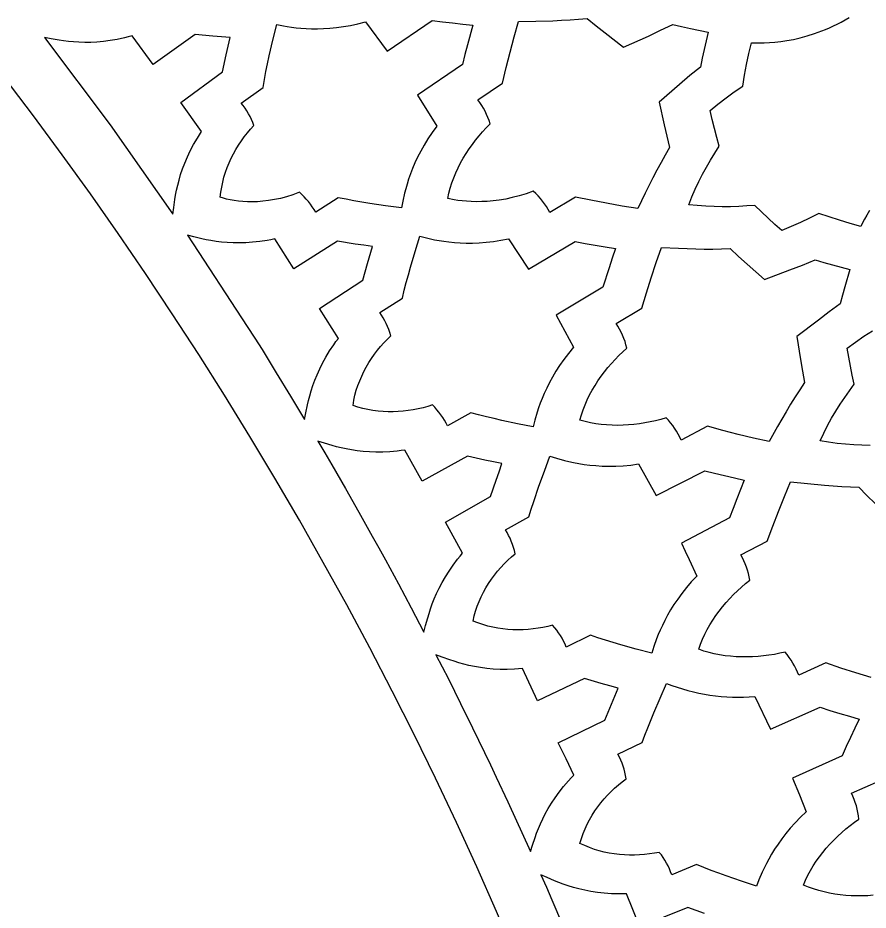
# Model space of a CAD drawing. Extents: x -550 to 550, y -550 to 550.
# Drawn here: x 283.1 to 358.2, y 142.3 to 221.1 of the extents above; entities that cross this region are included whole.
import ezdxf

# ---------------------------------------------------------------- set-up
doc = ezdxf.new("R2010")
doc.units = 0
doc.layers.add('LAYER_1', color=18, linetype='CONTINUOUS')
doc.layers.add('LAYER_10', color=4, linetype='CONTINUOUS')

msp = doc.modelspace()

# ---------------------------------------------------------------- linework, layer by layer
at = {"layer": 'LAYER_1'}
msp.add_lwpolyline([(0, 549.9999999999998, 0.4142135623730951), (-550, -4.34e-14, 0.4142135623730951), (0, -549.9999999999998, 0.4142135623730951), (550, -4.34e-14, 0.4142135623730951)], format="xyb", close=True, dxfattribs=at)
for points in [[(300.9845428466797, 205.207160949707), (301.032415244629, 205.6615346514656), (301.102851724498, 206.1103448498708), (301.1949365952304, 206.5531171685709), (301.3077541657699, 206.9893772312145), (301.4403887450604, 207.4186506614499), (301.5919246420456, 207.8404630829257), (301.7614461656693, 208.2543401192902), (301.9480376248752, 208.6598073941918), (302.1507833286071, 209.0563905312791), (302.3687675858087, 209.4436151542004), (302.6010747054239, 209.8210068866041), (302.8467889963964, 210.1880913521387), (303.1049947676699, 210.5443941744526), (303.3747763281882, 210.8894409771943), (303.6552179868951, 211.2227573840122), (303.9454040527344, 211.5438690185547), (303.8470303483891, 211.8111910998479), (303.7364848778003, 212.0746473474769), (303.6141396941509, 212.3334691207447), (303.4803668506243, 212.5868877789542), (303.3355384004033, 212.8341346814081), (303.1800263966712, 213.0744411874094), (303.0142028926112, 213.307038656261), (302.8384399414062, 213.5311584472656), (304.7623291015625, 214.9176635742188), (304.8844571808182, 215.615360807357), (305.0177859300572, 216.3110281418118), (305.1608195505031, 217.0048809971771), (305.3120622433798, 217.6971347930464), (305.6331916513211, 219.0777068846718), (305.9692077636719, 220.4544677734375), (306.5615231033314, 220.3415928693731), (306.9040222401441, 220.2844828154748), (307.2764510704543, 220.2302310420885), (307.6780861308938, 220.1813175605309), (308.1082039580944, 220.1402223821192), (308.5660810886877, 220.1094255181701), (309.0509940593055, 220.0914069800006), (309.5622194065795, 220.0886467789277), (310.0990336671415, 220.1036249262682), (310.6607133776232, 220.1388214333391), (311.2465350746563, 220.1967163114574), (311.8557752948726, 220.2797895719398), (312.4877105749036, 220.3905212261035), (313.1416174513814, 220.5313912852653), (313.8167724609375, 220.7048797607422), (315.7290954589844, 218.1260375976562), (319.7141723632812, 220.8225860595703), (320.6084575927638, 220.7089188803507), (321.5038488152502, 220.6035459720155), (322.4003216115568, 220.5070633009391), (323.2978515625, 220.4200668334961), (322.8234904905046, 218.6846344628445), (322.5943131436118, 217.8149399674651), (322.3724670410156, 216.9434204101562), (318.4061889648438, 214.2188568115234), (320.1000366210938, 211.4912567138672), (319.6911058059551, 210.9255232478461), (319.3203026425494, 210.3676825793537), (318.9855853137385, 209.8193130407298), (318.6849120023843, 209.2819929643143), (318.4162408913485, 208.757300682447), (318.177530163493, 208.2468145274678), (317.9667380016796, 207.7521128317165), (317.7818225887701, 207.274773927533), (317.6207421076264, 206.8163761472572), (317.4814547411101, 206.3784978232289), (317.3619186720832, 205.962717287788), (317.2600920834076, 205.5706128732743), (317.101400078557, 204.8637457363881), (316.9890441894531, 204.2705230712891), (315.5870454977258, 204.4622722322006), (314.1869586615785, 204.6692820649155), (313.4885045305515, 204.7821937385052), (312.7915751728646, 204.9033413864128), (312.0965195249994, 205.0341986107609), (311.4036865234375, 205.1762390136719), (309.4102172851562, 203.8919372558594), (309.2665706287218, 204.1377799297425), (309.1113976796415, 204.3775130785137), (308.9452714755872, 204.6105036432577), (308.7687650542306, 204.8361185650591), (308.5824514532437, 205.0537247850025), (308.3869037102982, 205.2626892441725), (308.182694863066, 205.4623788836539), (307.9703979492188, 205.6521606445312), (307.3958622938986, 205.4392660134373), (306.8353349073792, 205.2611992311824), (306.2897545809577, 205.1157852487345), (305.7600601059316, 205.0008490170613), (305.2471902735982, 204.9142154871306), (304.7520838752546, 204.8537096099104), (304.2756797021984, 204.8171563363685), (303.8189165457269, 204.8023806174727), (303.3827331971373, 204.8072074041908), (302.9680684477269, 204.8294616474908), (302.5758610887932, 204.8669682983403), (302.2070499116334, 204.9175523077074), (301.8625737075448, 204.9790386265597), (301.5433712678247, 205.0492522058652), (301.2503813837706, 205.1260179965917)], [(321.073974609375, 205.1091384887695), (321.1766047953173, 205.5719363549341), (321.3010107004716, 206.0308242302606), (321.4462818989988, 206.48517293994), (321.6115079650596, 206.934353309163), (321.7957784728147, 207.3777361631207), (321.9981829964249, 207.8146923270037), (322.2178111100509, 208.2445926260029), (322.4537523878536, 208.6668078853091), (322.7050964039935, 209.0807089301131), (322.9709327326316, 209.4856665856058), (323.2503509479285, 209.8810516769781), (323.542440624045, 210.2662350294207), (323.8462913351418, 210.6405874681244), (324.1609926553797, 211.0034798182801), (324.4856341589195, 211.3542829050787), (324.8193054199219, 211.6923675537109), (324.7294075579671, 211.9770544717244), (324.6258480148998, 212.2581453544645), (324.5090108937822, 212.5347115462043), (324.3792802976762, 212.8058243912168), (324.2370403296439, 213.0705552337749), (324.0826750927474, 213.3279754181517), (323.9165686900485, 213.5771562886201), (323.7391052246094, 213.8171691894531), (325.9249877929688, 215.2916107177734), (326.2462351122196, 216.6596362097504), (326.58862890642, 218.0226916681926), (326.9516420242659, 219.3804132554291), (327.3347473144531, 220.7324371337891), (328.850232122581, 220.7586430851395), (330.3656346651863, 220.8031682137839), (331.1227365761209, 220.8368338480379), (331.8791357077181, 220.8805193307512), (332.6346046556591, 220.9360380133024), (333.388916015625, 221.0052032470703), (334.1838559916192, 220.3562448604878), (334.9911413269875, 219.7224806143441), (336.6170043945312, 218.4690399169922), (338.8013998150967, 219.4518087077028), (339.8882109484595, 219.9546474452322), (340.9653625488281, 220.4775085449219), (341.7391006819151, 220.290509976389), (342.5172214122981, 220.1216636463425), (344.0785522460938, 219.8049621582031), (343.726200575209, 218.2604741111041), (343.5562370519982, 217.4871224088991), (343.4009094238281, 216.7108612060547), (342.4727697405445, 215.9527257632539), (341.5587374380976, 215.1774041463407), (339.7469482421875, 213.6073303222656), (340.1909630479482, 211.5992188740921), (340.4217054080769, 210.5972683604297), (340.6714172363281, 209.6000213623047), (340.2897091998653, 208.9434439026091), (339.9198568353709, 208.2800811846461), (339.560315106015, 207.6109012386345), (339.2095389749675, 206.9368720947933), (338.5281033604788, 205.5781383344969), (337.8631896972656, 204.2116241455078), (336.4800538557491, 204.4352101237887), (335.1002560496408, 204.6794729698969), (333.7243539613879, 204.9447399926777), (332.3529052734375, 205.2313385009766), (330.0963439941406, 203.8678436279297), (329.9547929860565, 204.130426440047), (329.8001407248099, 204.3866575400802), (329.6330543462633, 204.6357852760171), (329.4542009862793, 204.8770579958456), (329.2642477807203, 205.1097240475532), (329.0638618654489, 205.3330317791276), (328.8537103763275, 205.5462295385567), (328.6344604492188, 205.7485656738281), (327.9990517003212, 205.5245711023023), (327.3801617080763, 205.3365141840402), (326.7789044070277, 205.1819520039841), (326.196393731718, 205.0584416470763), (325.6337436166909, 204.9635401982591), (325.0920679964892, 204.8948047424751), (324.5724808056563, 204.8497923646664), (324.0760959787352, 204.8260601497755), (323.6040274502692, 204.8211651827447), (323.1573891548014, 204.8326645485163), (322.737295026875, 204.8581153320328), (322.3448590010332, 204.8950746182364), (321.9811950118191, 204.9410994920695), (321.6474169937759, 204.9937470384745)], [(296.7901000976562, 203.7135314941406), (296.8630779940356, 204.3043835184612), (296.9649236687185, 205.0132604736324), (297.0330543849259, 205.4078974087236), (297.1160610001116, 205.8271675066515), (297.2164964990765, 206.2694464107907), (297.3369138666213, 206.7331097645159), (297.4798660875467, 207.2165332112018), (297.6479061466538, 207.7180923942231), (297.8435870287432, 208.2361629569544), (298.0694617186157, 208.7691205427704), (298.3280832010721, 209.3153407950458), (298.6220044609133, 209.8731993571552), (298.95377848294, 210.4410718724734), (299.1346580875232, 210.7282557511404), (299.3259582519531, 211.017333984375), (297.4812316894531, 213.5701141357422), (301.1727600097656, 216.2782135009766), (301.5066435343833, 217.8009915033425), (301.6824337738381, 218.5604905915779), (301.8663177490234, 219.3181686401367), (301.0888851335749, 219.3774116365534), (300.3122175400451, 219.4449292167033), (298.7607421875, 219.5979156494141), (295.04443359375, 216.9239501953125), (293.1865539550781, 219.4671325683594), (292.8525048100024, 219.3745010615311), (292.5234768949231, 219.2911972476737), (291.8808628583608, 219.1511071993043), (291.2594680526047, 219.0439314241178), (290.6600486848683, 218.9667389229807), (290.0833609623651, 218.9165986967593), (289.5301610923085, 218.8905797463203), (289.0012052819121, 218.8857510725301), (288.4972497383895, 218.8991816762552), (288.019050668954, 218.9279405583621), (287.5673642808192, 218.9690967197174), (287.1429467811987, 219.0197191611873), (286.7465543773058, 219.0768768836386), (286.0408696855571, 219.1990741749508), (285.4563598632812, 219.3122406005859), (291.2456665039062, 211.6018371582031)], [(308.4330139160156, 185.5942840576172), (308.5422573995954, 186.1803223015897), (308.6875314240292, 186.8825107157442), (308.7797999766363, 187.2727281573339), (308.8884202695407, 187.686663446302), (309.0158403377706, 188.1225433509264), (309.1645082163537, 188.5785946394846), (309.3368719403181, 189.0530440802544), (309.5353795446919, 189.5441184415133), (309.7624790645027, 190.0500444915392), (310.0206185347787, 190.5690489986096), (310.3122459905479, 191.0993587310023), (310.6398094668381, 191.6392004569949), (311.0057569986774, 192.1868009448651), (311.2038897963743, 192.4629565895911), (311.4125366210938, 192.7403869628906), (309.7317199707031, 195.4037933349609), (313.5788269042969, 197.8864288330078), (313.9961158311186, 199.3772512986203), (314.4287109375, 200.8639984130859), (313.6575187725, 200.9704890197295), (312.8876030183271, 201.0852029982533), (311.3507385253906, 201.3324584960938), (307.4814147949219, 198.8856658935547), (305.7869873046875, 201.5407257080078), (305.4484557031335, 201.4685073470492), (305.1154889229439, 201.405299771764), (304.4665391892066, 201.3044306316129), (303.8407168285722, 201.2351455943531), (303.2386005661376, 201.1944719667832), (302.6607691269995, 201.1794370557016), (302.1078012362545, 201.1870681679068), (301.5802756189996, 201.2143926101974), (301.0787710003315, 201.2584376893718), (300.6038661053468, 201.3162307122286), (300.1561396591424, 201.3847989855662), (299.7361703868149, 201.4611698161832), (299.3445370134612, 201.5423705108781), (298.648592864062, 201.7073707196954), (298.0729370117188, 201.8560180664062), (303.3661041259766, 193.7969589233398), (304.0215546476155, 192.7855196200229), (304.666065002854, 191.7671653543084), (305.9315245195682, 189.7156018291109), (307.1810012869964, 187.6540481345973)], [(312.706298828125, 186.8325653076172), (312.7820958010244, 187.2836991070152), (312.8800230197392, 187.7279063076039), (312.9991428256479, 188.1647703966134), (313.1385175601295, 188.5938748612743), (313.2972095645625, 189.0148031888169), (313.4742811803259, 189.4271388664714), (313.6687947487984, 189.8304653814681), (313.8798126113587, 190.2243662210374), (314.1063971093856, 190.6084248724096), (314.3476105842578, 190.9822248228151), (314.6025153773541, 191.345349559484), (314.8701738300531, 191.6973825696469), (315.1496482837339, 192.037907340534), (315.4400010797749, 192.3665073593756), (315.7402945595551, 192.6827661134021), (316.0495910644531, 192.9862670898438), (315.9681324366674, 193.2593102955069), (315.8742890137746, 193.529259270444), (315.7683828595326, 193.7953237352462), (315.6507360376993, 194.0567134105049), (315.5216706120325, 194.3126380168113), (315.3815086462901, 194.5623072747568), (315.2305722042297, 194.8049309049325), (315.0691833496094, 195.0397186279297), (317.0726318359375, 196.3087310791016), (317.2375103053993, 196.9986530564453), (317.4134362755991, 197.6858648902229), (317.5989307188619, 198.3706732062004), (317.792514607513, 199.0533846301439), (318.1980346102798, 200.413743304993), (318.6181640625, 201.7693939208984), (319.2016911112153, 201.6206351906116), (319.5396320588803, 201.5427835546812), (319.9075928889912, 201.4659778814577), (320.3049998017286, 201.3927387783646), (320.7312789972733, 201.3255868528255), (321.1858566758059, 201.267042712264), (321.6681590375073, 201.2196269641037), (322.177612282558, 201.1858602157681), (322.7136426111388, 201.1682630746809), (323.2756762234304, 201.1693561482656), (323.8631393196135, 201.1916600439459), (324.4754580998689, 201.2376953691452), (325.112058764377, 201.3099827312873), (325.7723675133188, 201.4110427377956), (326.455810546875, 201.5433959960938), (328.2024230957031, 198.849853515625), (332.3414306640625, 201.3031311035156), (333.2257944220389, 201.135217577713), (334.111774905435, 200.9755474064422), (334.9993821267875, 200.8247160807784), (335.8886260986328, 200.6833190917969), (335.6021970303212, 199.8364709905719), (335.3242620356363, 198.9869030298481), (334.7825012207031, 197.2834014892578), (330.6601257324219, 194.8007507324219), (332.1794128417969, 191.9719085693359), (331.7365500459267, 191.4310758124273), (331.3322277260894, 190.8958672645897), (330.9645037289694, 190.3679797213963), (330.6314359012507, 189.8491099784204), (330.3310820896178, 189.3409548312353), (330.0615001407547, 188.8452110754144), (329.8207479013457, 188.3635755065309), (329.6068832180752, 187.8977449201582), (329.4179639376273, 187.4494161118695), (329.2520479066861, 187.0202858772381), (329.1071929719361, 186.6120510118374), (328.9814569800614, 186.2264083112407), (328.7795732116747, 185.5296865867523), (328.630859375, 184.9436950683594), (327.2452632302833, 185.2202996652886), (325.8625147775822, 185.51206135013), (325.1733074949581, 185.6672557313958), (324.4861310064024, 185.8305949416935), (323.8014249356037, 186.0035308333741), (323.11962890625, 186.1875152587891), (321.052978515625, 185.0247497558594), (320.9250925709852, 185.2790499230532), (320.7853307740394, 185.527985745947), (320.6342204658488, 185.7708847720632), (320.4722889874744, 186.0070745489239), (320.3000636799771, 186.2358826240515), (320.1180718844183, 186.4566365449682), (319.9268409418587, 186.6686638591962), (319.7268981933594, 186.8712921142578), (319.312281120314, 186.7428454309697), (318.8908516112757, 186.6287145268488), (318.4633788914633, 186.5294324851556), (318.0306321860961, 186.4455323891506), (317.5933807203929, 186.3775473220944), (317.1523937195729, 186.3260103672475), (316.7084404088549, 186.2914546078706), (316.2622900134581, 186.2744131272242), (315.8147117586014, 186.2754190085688), (315.3664748695037, 186.295005335165), (314.9183485713843, 186.3337051902734), (314.4711020894621, 186.3920516571545), (314.0255046489559, 186.4705778190689), (313.5823254750851, 186.569816759277), (313.1423337930685, 186.6903015610396)], [(332.7546081542969, 185.5342025756836), (332.8855548065879, 185.9904024432487), (333.037947929956, 186.4413841389247), (333.2108458002154, 186.886575557337), (333.4033066931803, 187.3254045931113), (333.6143888846649, 187.7572991408729), (333.8431506504837, 188.1816870952474), (334.0886502664505, 188.5979963508603), (334.3499460083799, 189.0056548023371), (334.6260961520859, 189.4040903443034), (334.9161589733829, 189.7927308713845), (335.2191927480851, 190.171004278206), (335.5342557520067, 190.5383384593935), (335.860406260962, 190.8941613095723), (336.1967025507651, 191.2379007233681), (336.5422028972303, 191.5689845954063), (336.8959655761719, 191.8868408203125), (336.8240297310334, 192.1766908273262), (336.7382550634137, 192.4638122547564), (336.6389624030693, 192.7472541762003), (336.5264725797566, 193.0260656652553), (336.4011064232322, 193.2992957955187), (336.2631847632525, 193.5659936405876), (336.113028429574, 193.8252082740593), (335.9509582519531, 194.0759887695312), (338.22119140625, 195.4170989990234), (338.6261929426857, 196.7649125814504), (339.0519763074761, 198.1064770814363), (339.4979903905988, 199.4414644176572), (339.9636840820312, 200.7695465087891), (341.4759710212311, 200.7038523206172), (342.9892896075757, 200.6564978632922), (343.7460417893151, 200.6442528557362), (344.5026991079059, 200.6420585673387), (345.2591439717033, 200.6517369269152), (346.0152587890625, 200.6751098632812), (346.7673734955445, 199.9783473581899), (347.5327665760216, 199.2959849689406), (349.0757141113281, 197.9446258544922), (351.3140695493145, 198.7944468022378), (352.4285484841106, 199.2311327361251), (353.5345764160156, 199.6884002685547), (354.2942125907133, 199.4545838750126), (355.0593495000634, 199.2386513760492), (356.5960083007812, 198.8274612426758), (356.1567209789098, 197.314528722791), (355.947674155062, 196.555415580432), (355.7569580078125, 195.7917175292969), (354.7860483276717, 195.0907228243801), (353.8281061381109, 194.371857667105), (351.9270935058594, 192.9140472412109), (352.2450815597226, 190.8802940126677), (352.4129206041291, 189.8649714162797), (352.5999450683594, 188.8531494140625), (352.1786877936761, 188.220008985131), (351.7688315290143, 187.5793935514741), (351.3688959509726, 186.9323602263783), (350.9774007361494, 186.2799661231299), (350.2138101025536, 184.9633240353203), (349.4662170410156, 183.6379241943359), (348.1013496327215, 183.9450965446312), (346.7410842288985, 184.2727373002057), (345.3860015031066, 184.621144415443), (344.0366821289062, 184.9906158447266), (341.70263671875, 183.7645263671875), (341.5779090658413, 184.0353968528822), (341.4397107966759, 184.3007556494072), (341.2886582301702, 184.5598078960635), (341.1253676852407, 184.8117587321515), (340.9504554808035, 185.0558132969721), (340.764537935775, 185.2911767298259), (340.5682313690716, 185.5170541700136), (340.3621520996094, 185.7326507568359), (339.9042035282402, 185.5986251615361), (339.4394821748101, 185.4787474620371), (338.9689386947546, 185.3734608973523), (338.4935237435092, 185.2832087064953), (338.0141879765095, 185.2084341284794), (337.5318820491912, 185.1495804023183), (337.0475566169896, 185.1070907670254), (336.5621623353403, 185.0814084616142), (336.0766498596789, 185.0729767250982), (335.5919698454411, 185.0822387964907), (335.1090729480622, 185.1096379148055), (334.6289098229779, 185.1556173190559), (334.1524311256237, 185.2206202482554), (333.680587511435, 185.3050899414176), (333.2143296358475, 185.4094696375558)], [(318.9737854003906, 166.8131561279297), (319.1190275535495, 167.3921547836369), (319.3073473316306, 168.0849885000614), (319.4234959005996, 168.4693066319612), (319.5574153604981, 168.8763392801426), (319.7114395395593, 169.3041716949731), (319.8879022660161, 169.7508891268201), (320.0891373681015, 170.214576826051), (320.3174786740487, 170.6933200430333), (320.5752600120906, 171.1852040281343), (320.86481521046, 171.6883140317216), (321.1884780973902, 172.2007353041624), (321.5485825011141, 172.7205530958244), (321.9474622498647, 173.2458526570749), (322.1621721999478, 173.5099597420356), (322.387451171875, 173.7747192382812), (320.8740844726562, 176.5365295410156), (324.8617248535156, 178.7840881347656), (325.352028371557, 180.2433875457472), (325.605855403695, 180.9701687962613), (325.8676300048828, 181.694221496582), (325.1055295583645, 181.8474047574163), (324.3452051467863, 182.0087279637397), (322.82861328125, 182.3490295410156), (318.820068359375, 180.1381225585938), (317.295654296875, 182.8944702148438), (316.9533479350863, 182.8427627801817), (316.617167654434, 182.7997941360363), (315.9633727361255, 182.7385370343547), (315.3346443411236, 182.7076265399189), (314.7313572686024, 182.7039902828489), (314.1538863177358, 182.7245558932645), (313.6026062876978, 182.7662510012855), (313.0778919776624, 182.8260032370319), (312.5801181868036, 182.9007402306235), (312.1096597142955, 182.9873896121803), (311.666891359312, 183.0828790118221), (311.2521879210271, 183.1841360596688), (310.8659241986148, 183.2880883858403), (310.1802150981041, 183.4917893936372), (309.6127624511719, 183.6694030761719), (310.2280981946707, 182.6332646120349), (310.8349640092966, 181.5921476381165), (312.0307356733515, 179.4993177260629), (313.2149770861798, 177.3995924702649), (314.402587890625, 175.3016510009766), (314.9945080816361, 174.2517873313628), (315.5771403042162, 173.1968156970561), (316.7213907796364, 171.0753654983114), (317.8490391879923, 168.9449343326376)], [(323.3103485107422, 167.7920074462891), (323.4138982075493, 168.2381877369248), (323.5390572567538, 168.6761094642158), (323.6848699243992, 169.105415246626), (323.8503804765287, 169.5257477026195), (324.0346331791857, 169.9367494506604), (324.2366722984137, 170.3380631092128), (324.4555421002561, 170.7293312967407), (324.6902868507561, 171.1101966317082), (324.9399508159573, 171.4803017325793), (325.203578261903, 171.8392892178182), (325.4802134546365, 172.1868017058888), (325.7689006602013, 172.5224818152553), (326.0686841446407, 172.8459721643816), (326.3786081739981, 173.156915371732), (326.6977170143169, 173.4549540557704), (327.0250549316406, 173.7397308349609), (326.9608263176452, 174.0174236106176), (326.8840634553638, 174.2928090228821), (326.7950335745452, 174.5650775494854), (326.6940039049378, 174.8334196681584), (326.5812416762903, 175.0970258566319), (326.4570141183514, 175.3550865926368), (326.3215884608696, 175.6067923539039), (326.1752319335938, 175.8513336181641), (328.2510681152344, 176.998291015625), (328.4579292218713, 177.6755606064442), (328.6759138504277, 178.3493198010128), (329.1375582871352, 179.6886299187605), (329.620610653029, 181.0208672035929), (330.1096801757812, 182.3506774902344), (330.6858659844614, 182.1733198121575), (331.3830057864652, 181.9801104283136), (331.7759485235011, 181.8841120256992), (332.197947865113, 181.7920115114071), (332.6486098467159, 181.7064291570255), (333.1275405037248, 181.6299852341423), (333.634345871555, 181.5653000143456), (334.1686319856211, 181.5149937692234), (334.7300048813385, 181.4816867703638), (335.318070594122, 181.4679992893549), (335.9324351593867, 181.4765515977845), (336.5727046125478, 181.5099639672409), (337.2384849890201, 181.570856669312), (337.9293823242188, 181.6618499755859), (339.5032653808594, 178.8641357421875), (343.7814025878906, 181.0654144287109), (344.6525548558066, 180.8440783591032), (345.5258255022565, 180.630870495609), (346.4012628958691, 180.4263908211999), (347.2789154052734, 180.2312393188477), (346.9418148883154, 179.4056617677774), (346.6136950045048, 178.5765643472953), (346.2940390503265, 177.7442513577799), (345.9823303222656, 176.9090270996094), (341.719970703125, 174.6779327392578), (342.0668965705235, 173.9541488635298), (342.405358656805, 173.2263237734615), (343.0728759765625, 171.7662506103516), (342.5975938722537, 171.2523622521203), (342.1611317295167, 170.7418067975843), (341.7616537200504, 170.2363933935683), (341.3973240155538, 169.7379311868972), (341.0663067877258, 169.2482293243955), (340.7667662082655, 168.7690969528882), (340.4968664488718, 168.3023432191999), (340.2547716812437, 167.8497772701553), (340.0386460770802, 167.4132082525794), (339.8466538080801, 166.9944453132966), (339.6769590459426, 166.5952975991319), (339.5277259623664, 166.2175742569101), (339.2833015176946, 165.5336372755937), (339.0986938476562, 164.9571075439453), (337.7346055248707, 165.3173068696184), (336.3742871424745, 165.6924705247742), (335.6968639107017, 165.8892267770175), (335.0219698421614, 166.0939994729628), (334.3501338295653, 166.3082137330538), (333.681884765625, 166.5332946777344), (331.5494079589844, 165.4962310791016), (331.4377649008369, 165.7579774369902), (331.3139401514799, 166.0151202494556), (331.1784150757067, 166.2669529986501), (331.0316710383104, 166.5127691667263), (330.8741894040843, 166.7518622358367), (330.7064515378216, 166.9835256881338), (330.5289388043155, 167.2070530057702), (330.3421325683594, 167.4217376708984), (329.9192395762113, 167.317833411727), (329.4903535245884, 167.2283562340658), (329.0562845401937, 167.1538445095951), (328.6178427497304, 167.0948366099951), (328.1758382799014, 167.0518709069459), (327.7310812574101, 167.0254857721276), (327.2843818089594, 167.0162195772205), (326.8365500612524, 167.0246106939048), (326.3883961409922, 167.0511974938607), (325.9407301748819, 167.0965183487682), (325.4943622896247, 167.1611116303076), (325.0501026119236, 167.2455157101591), (324.6087612684817, 167.3502689600028), (324.1711483860021, 167.4759097515189), (323.7380740911879, 167.6229764563876)], [(328.37548828125, 147.4371032714844), (328.5562520990317, 148.0068571176983), (328.786975429791, 148.6877189786644), (328.9266036998573, 149.0646899090569), (329.0853599929519, 149.4632872363903), (329.2654570240028, 149.8814607584155), (329.469107507938, 150.3171602728834), (329.6985241596855, 150.7683355775451), (329.9559196941731, 151.2329364701514), (330.2435068263289, 151.7089127484533), (330.5634982710809, 152.1942142102017), (330.9181067433569, 152.6867906531477), (331.3095449580851, 153.184591875042), (331.7400256301933, 153.6855676736357), (331.9705983611798, 153.936605350992), (332.2117614746094, 154.1876678466797), (331.5388652860033, 155.6114097696512), (331.1950235926244, 156.3197206192753), (330.84375, 157.0243377685547), (334.9586486816406, 159.0293579101562), (335.5380567982927, 160.4580689496769), (335.8362450100913, 161.1690310849869), (336.1421966552734, 161.8767852783203), (335.3919836567431, 162.0759606039011), (334.6440412726871, 162.283144910708), (333.1532897949219, 162.7148895263672), (329.0198669433594, 160.7477569580078), (327.6714172363281, 163.5944366455078), (327.3258743872746, 163.5633034061507), (326.9869766465935, 163.5404709341145), (326.3292134690734, 163.5181781380286), (325.6983216612162, 163.5244979492973), (325.0944951804706, 163.5563700599676), (324.5179279842851, 163.6107341620867), (323.9688140301084, 163.6845299477015), (323.4473472753889, 163.7746971088594), (322.9537216775752, 163.8781753376072), (322.4881311941158, 163.9919043259922), (322.0507697824593, 164.1128237660615), (321.6418314000543, 164.2378733498621), (321.2615100043492, 164.3639927694412), (320.5874940028333, 164.6071998841232), (320.0302734375, 164.8179626464844), (320.5881769370749, 163.7498794930678), (321.1354522760302, 162.6763206965971), (322.206672821466, 160.5171669228149), (323.2610437725751, 158.3492828217806), (324.315673828125, 156.1814498901367), (324.8418129377819, 155.0971279326705), (325.360516374605, 154.0092876161206), (326.3798234022655, 151.8251049840144)], [(332.7596893310547, 148.153434753418), (332.8906324763049, 148.5929600975536), (333.0425892879721, 149.022933258105), (333.2145893878195, 149.4430562037052), (333.4056623976105, 149.8530309029875), (333.6148379391082, 150.2525593245852), (333.8411456340758, 150.6413434371313), (334.0836151042765, 151.0190852092591), (334.3412759714735, 151.3854866096018), (334.61315785743, 151.7402496067925), (334.8982903839091, 152.0830761694645), (335.1957031726741, 152.413668266251), (335.5044258454884, 152.7317278657852), (335.8234880241148, 153.0369569367002), (336.1519193303168, 153.3290574476293), (336.4887493858574, 153.6077313672057), (336.8330078125, 153.8726806640625), (336.7862639602005, 154.1539371331493), (336.7268906746677, 154.4336814438641), (336.65509677021, 154.7110872867428), (336.5710910611358, 154.985328352321), (336.4750823617537, 155.2555783311345), (336.367279486372, 155.521010913719), (336.2478912492992, 155.7807997906102), (336.1171264648438, 156.0341186523438), (338.2579650878906, 157.0549621582031), (338.504260566956, 157.7165912556967), (338.759843189759, 158.3746963894288), (339.2934031359871, 159.6822686050548), (339.8477114653937, 160.9815464839738), (340.4118347167969, 162.2763977050781), (340.8739935978638, 162.1057359955469), (341.3420675150086, 161.9470599620589), (341.8154861587993, 161.8006317173927), (342.2936792198039, 161.6667133743269), (342.7760763885908, 161.5455670456403), (343.2621073557276, 161.4374548441112), (343.7512018117827, 161.3426388825185), (344.2427894473241, 161.2613812736407), (344.7362999529197, 161.1939441302565), (345.2311630191379, 161.1405895651443), (345.7268083365464, 161.1015796910829), (346.2226655957134, 161.0771766208509), (346.718164487207, 161.067642467227), (347.2127347015953, 161.0732393429896), (347.7058059294463, 161.0942293609174), (348.1968078613281, 161.1308746337891), (349.5918273925781, 158.2400970458984), (353.9938354492188, 160.1815032958984), (354.848550423559, 159.9077296823643), (355.7058827373858, 159.6419551388787), (356.5659140938967, 159.3847623521256), (357.4287261962891, 159.1367340087891), (357.041269993199, 158.3320946991197), (356.6625711377378, 157.5233889150187), (356.2921291023238, 156.710953761299), (355.929443359375, 155.8951263427734), (351.5413513183594, 153.9229583740234), (352.15341712752, 152.439316324957), (352.7420349121094, 150.9462280273438), (352.235984790838, 150.4611989593242), (351.7688904606836, 149.9772053916303), (351.3390299456322, 149.4961613577186), (350.9446812696697, 149.0199808910461), (350.5841224567818, 148.5505780250693), (350.2556315309543, 148.0898667932451), (349.9574865161732, 147.63976122903), (349.6879654364242, 147.2021753658808), (349.4453463156931, 146.7790232372543), (349.227907177966, 146.3722188766071), (349.0339260472286, 145.9836763173961), (348.8616809474667, 145.6153095930778), (348.5755109368126, 144.9467597829466), (348.3556213378906, 144.3818817138672), (347.0180846469037, 144.8240890817303), (345.6852272301468, 145.28101177822), (345.0220949271111, 145.5184742995161), (344.3619824556408, 145.7637951627482), (343.7055064867383, 146.0183675378429), (343.0532836914062, 146.2835845947266), (340.8626098632812, 145.3759002685547), (340.7679546728408, 145.6445414435159), (340.6612512610055, 145.9098528933024), (340.5425348219355, 146.1707113879324), (340.411840549791, 146.4259936974242), (340.2692036387322, 146.6745765917961), (340.1146592829193, 146.9153368410663), (339.9482426765125, 147.1471512152532), (339.7699890136719, 147.368896484375), (339.340890097747, 147.2897566962982), (338.9065979964445, 147.2253087827615), (338.4679671119384, 147.1760665829318), (338.0258518464029, 147.1425439359759), (337.5811066020121, 147.1252546810609), (337.1345857809401, 147.1247126573535), (336.687143785361, 147.1414317040206), (336.2396350174488, 147.1759256602293), (335.7929138793778, 147.2287083651463), (335.3478347733219, 147.3002936579385), (334.9052521014553, 147.3911953777729), (334.466020265952, 147.5019273638163), (334.0309936689862, 147.6330034552356), (333.601026712732, 147.7849374911977), (333.1769737993635, 147.9582433108696)]]:
    msp.add_lwpolyline(points, close=True, dxfattribs=at)
for points in [[(358.3334244338229, 204.0329627210186), (358.0990215494855, 203.644592157897), (357.893540753837, 203.2805347415554), (357.715331724882, 202.9439812743391), (357.562744140625, 202.6381225585938), (356.6263809870544, 202.8995478437921), (355.6951039766348, 203.1792075621834), (354.7695617210617, 203.4772575790729), (353.8504028320312, 203.7938537597656), (353.051279041119, 203.3763981912543), (352.2389454313868, 202.9842270323326), (351.414614386723, 202.6179515430356), (350.5794982910156, 202.2781829833984), (349.9766311446581, 202.820118737382), (349.3813271521132, 203.3704692680011), (348.7938230234531, 203.929135274483), (348.21435546875, 204.4960174560547), (347.498535892976, 204.4447000506432), (346.7805224923672, 204.4057108052847), (346.0592559527042, 204.3812517069803), (345.3336769597678, 204.3735247427311), (344.6027261993384, 204.3847318995383), (343.8653443571966, 204.4170751644029), (343.1204721191231, 204.4727565243259), (342.3670501708984, 204.5539779663086), (342.6460963115501, 205.2546593311084), (342.9447240749626, 205.9356017233222), (343.2613906947258, 206.5987467805938), (343.5945534044299, 207.246036140567), (343.9426694376646, 207.8794114408856), (344.3041960280201, 208.5008143191934), (344.6775904090863, 209.1121864131341), (345.0613098144531, 209.7154693603516), (344.8426377052702, 210.4981882326811), (344.6350066265495, 211.2839908110796), (344.4383863336751, 212.0726229656277), (344.2527465820312, 212.8638305664062), (344.9483169436294, 213.4385755141971), (345.6620952188217, 213.9912842383722), (346.3929780452477, 214.5211711253436), (347.1398620605469, 215.0274505615234), (347.3022380491857, 215.9903724064759), (347.4838722087293, 216.9500422246632), (347.6843124514082, 217.9059738895032), (347.9031066894531, 218.8576812744141), (348.2438993349577, 218.8462784664659), (348.623810602948, 218.8429437285724), (349.0408119640051, 218.8506327106831), (349.49287488871, 218.8723010627476), (349.9779708476439, 218.9109044347156), (350.4940713113877, 218.9693984765367), (351.0391477505226, 219.0507388381605), (351.6111716356296, 219.1578811695367), (352.2081144372899, 219.2937811206148), (352.8279476260843, 219.4613943413445), (353.4686426725942, 219.6636764816755), (353.7961794770489, 219.7787420373008), (354.1281710474004, 219.9035831915574), (354.4643638174712, 220.0385694006891), (354.8045042210841, 220.1840701209397), (355.1483386920616, 220.3404548085529), (355.4956136642264, 220.5080929197722), (355.8460755714011, 220.6873539108415), (356.1994708474083, 220.8786072380044), (356.5555459260707, 221.0822223575046)], [(358.3930033264468, 183.3020669633441), (357.6682626903822, 183.3181736563342), (356.9402110978394, 183.3517532954245), (356.2079563297366, 183.4051383583106), (355.4706061669921, 183.4806613226881), (354.7272683905238, 183.5806546662524), (353.97705078125, 183.7074508666992), (354.298666197104, 184.3907738219708), (354.6385820459369, 185.0531976680646), (354.9953823818601, 185.6967565941941), (355.3676512589846, 186.3234847895729), (355.7539727314215, 186.9354164434145), (356.1529308532821, 187.5345857449324), (356.5631096786775, 188.1230268833403), (356.9830932617188, 188.7027740478516), (356.8137081077797, 189.4983166632174), (356.6554993377505, 190.2962381629634), (356.5084309745297, 191.0962900624289), (356.3724670410156, 191.8982238769531), (357.1014093270421, 192.430450883063), (357.8471927047848, 192.9396122810443), (358.6086802672444, 193.4249743134059)], [(358.4796936804796, 162.798350770312), (357.1439768246009, 163.2079000663173), (355.8147093615976, 163.6378813482069), (354.4924926757812, 164.0885620117188), (352.0892944335938, 163.0042419433594), (351.9818535068637, 163.2823208134972), (351.86063454209, 163.555753141166), (351.7261974274661, 163.8237024253632), (351.5791020511854, 164.085332165086), (351.419908301441, 164.3398058593317), (351.2491760664263, 164.5862870070977), (351.0674652343347, 164.8239391073812), (350.8753356933594, 165.0519256591797), (350.4088289734542, 164.9448269750863), (349.936343217025, 164.8520448218765), (349.4588651992478, 164.7740106507923), (348.977381695299, 164.7111559130757), (348.4928794803544, 164.6639120599687), (348.0063453295904, 164.6327105427133), (347.5187660181829, 164.6179828125514), (347.0311283213082, 164.6201603207252), (346.5444190141424, 164.6396745184765), (346.0596248718616, 164.6769568570473), (345.5777326696419, 164.7324387876797), (345.0997291826595, 164.8065517616155), (344.6266011860905, 164.899727230097), (344.159335455111, 165.0123966443659), (343.6989187648971, 165.1449914556644), (343.246337890625, 165.2979431152344), (343.4051675344922, 165.7458132794875), (343.5850379659955, 166.1871820254568), (343.7849795316057, 166.6215358220972), (344.0040225777935, 167.0483611383639), (344.2411974510296, 167.4671444432119), (344.4955344977845, 167.8773722055962), (344.7660640645291, 168.2785308944722), (345.0518164977339, 168.6701069787946), (345.3518221438696, 169.0515869275188), (345.665111349407, 169.4224572095998), (345.9907144608165, 169.7822042939925), (346.3276618245691, 170.1303146496523), (346.6749837871351, 170.4662747455341), (347.0317106949856, 170.789571050593), (347.396872894591, 171.0996900337841), (347.7695007324219, 171.3961181640625), (347.715811620908, 171.6899938109241), (347.6481650429665, 171.9820175166784), (347.566815662188, 172.2712194903506), (347.4720181421628, 172.5566299409657), (347.3640271464815, 172.8372790775491), (347.2430973387347, 173.1121971091256), (347.1094833825127, 173.3804142447207), (346.9634399414062, 173.6409606933594), (349.3099365234375, 174.8439788818359), (349.7958398444907, 176.1610289385185), (350.3007061976722, 177.4710539488902), (350.8210214539707, 178.7751052074731), (351.353271484375, 180.0742340087891), (352.864101483984, 179.9268016616223), (354.376399642243, 179.7918031299949), (355.133182342455, 179.7343039382978), (355.890431756236, 179.6863180724326), (356.6481811082214, 179.6499804897151), (357.4064636230469, 179.6274261474609), (358.1128990000742, 178.8856697394771), (358.8335143093562, 178.1574810651657)], [(358.6752281356415, 143.5741417102686), (358.1913030493068, 143.5402435837961), (357.7052896800062, 143.5221551571551), (357.2182044892216, 143.5202460301115), (356.7310639384351, 143.5348858024312), (356.2448844891284, 143.5664440738801), (355.7606826027836, 143.6152904442242), (355.2794747408824, 143.6817945132294), (354.802277364907, 143.7663258806617), (354.330106936339, 143.8692541462868), (353.8639799166606, 143.9909489098708), (353.4049127673535, 144.1317797711795), (352.9539219498997, 144.292116329979), (352.5120239257812, 144.4723281860352), (352.6981845078466, 144.9101791081137), (352.904913101471, 145.3402694730934), (353.1312145354299, 145.7621465046357), (353.376093638499, 146.1753574264021), (353.6385552394539, 146.5794494620544), (353.91760416707, 146.9739698352539), (354.2122452501231, 147.3584657696622), (354.5214833173888, 147.732484488941), (354.8443231976424, 148.0955732167517), (355.1797697196599, 148.4472791767559), (355.5268277122165, 148.7871495926151), (355.8845020040881, 149.1147316879909), (356.2517974240501, 149.4295726865447), (356.627718800878, 149.7312198119383), (357.0112709633476, 150.0192202878331), (357.4014587402344, 150.2931213378906), (357.3662608631595, 150.5898821770892), (357.3170379960919, 150.8856729064566), (357.2539775478637, 151.1795087925308), (357.177266927307, 151.4704051018502), (357.0870935432539, 151.757377100953), (356.9836448045365, 152.0394400563773), (356.8671081199871, 152.3156092346615), (356.7376708984375, 152.5848999023438), (359.1520385742188, 153.6454772949219)], [(343.7477800434336, 141.9785868269431), (342.2884216308594, 142.4999237060547), (338.0448608398438, 140.7835540771484), (336.8778076171875, 143.7094421386719), (336.5302608584191, 143.6990873587563), (336.1898401352643, 143.6965461297552), (335.5303879506196, 143.7133929585015), (334.8994733729008, 143.7569598929214), (334.2971187117556, 143.8242242010257), (333.7233462768312, 143.9121631508251), (333.1781783777753, 144.0177540103304), (332.6616373242352, 144.1379740475522), (332.1737454258584, 144.2698005305012), (331.7145249922924, 144.4102107271883), (331.2839983331848, 144.5561819056241), (330.882187758183, 144.7046913338193), (330.5091155769344, 144.8527162797847), (329.8492756342868, 145.1352217970689), (329.3046569824219, 145.3795166015625), (329.7957196298548, 144.2791138158283), (330.278017865209, 143.1748367037065), (331.2222191807602, 140.9572735441002)]]:
    msp.add_lwpolyline(points, dxfattribs=at)
at = {"layer": 'LAYER_10'}
for points in [[(-485, 0, 0.4142135623730952), (0, -484.9999999999998, 0.4142135623730952), (485, 0, 0.4142135623730954), (0, 484.9999999999998, 0.4142135623730952)], [(355, -1.37561e-11, 0.4142135623730731), (1.37561e-11, 354.9999999999998, 0.4142135623730953), (-355, -1.705e-13, 0.4142135623730894), (-3.5811e-12, -354.9999999999998, 0.4142135623730726)], [(-285, 2.5472e-12, 0.4142135623730896), (-2.6744e-12, -285, 0.4142135623730953), (285, -2.173e-13, 0.4142135623730955), (0, 284.9999999999995, 0.4142135623730896)]]:
    msp.add_lwpolyline(points, format="xyb", close=True, dxfattribs=at)

doc.saveas('drawing.dxf')
